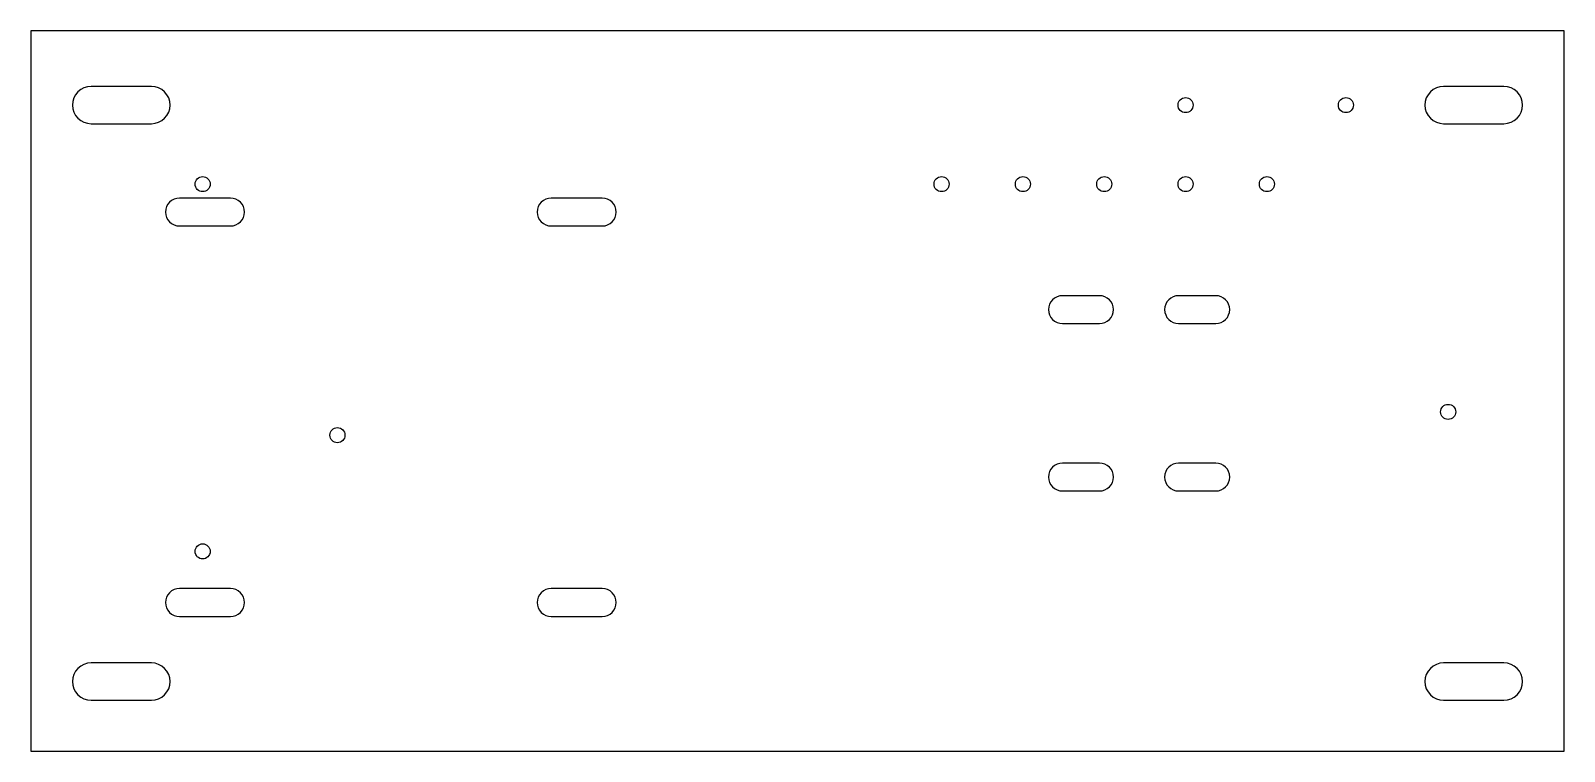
# Model space of a CAD drawing. Header units: millimetres. Extents: x 0 to 660, y 0 to 310.
import ezdxf

# ---------------------------------------------------------------- set-up
doc = ezdxf.new("R2010")
doc.units = ezdxf.units.MM

msp = doc.modelspace()

# ---------------------------------------------------------------- linework, layer by layer
at = {"layer": 'CUT'}
for p, q in [((660, 310), (0, 310)), ((0, 310), (0, 0)), ((660, 0), (660, 310)), ((21.56, 284.65), (20.34, 283.66)), ((22.94, 285.39), (21.56, 284.65)), ((24.44, 285.85), (22.94, 285.39)), ((26, 286), (24.44, 285.85)), ((52, 286), (26, 286)), ((53.56, 285.85), (52, 286)), ((55.06, 285.39), (53.56, 285.85)), ((56.44, 284.65), (55.06, 285.39)), ((57.66, 283.66), (56.44, 284.65)), ((603.56, 284.65), (602.34, 283.66)), ((604.94, 285.39), (603.56, 284.65)), ((606.44, 285.85), (604.94, 285.39)), ((608, 286), (606.44, 285.85)), ((634, 286), (608, 286)), ((635.56, 285.85), (634, 286)), ((637.06, 285.39), (635.56, 285.85)), ((638.44, 284.65), (637.06, 285.39)), ((639.66, 283.66), (638.44, 284.65)), ((18.15, 279.56), (18, 278)), ((18, 278), (18.15, 276.44)), ((18, 278), (18, 278)), ((18.61, 281.06), (18.15, 279.56)), ((19.35, 282.44), (18.61, 281.06)), ((20.34, 283.66), (19.35, 282.44)), ((58.65, 282.44), (57.66, 283.66)), ((59.39, 281.06), (58.65, 282.44)), ((59.85, 279.56), (59.39, 281.06)), ((60, 278), (59.85, 279.56)), ((59.85, 276.44), (60, 278)), ((60, 278), (60, 278)), ((600.15, 279.56), (600, 278)), ((600, 278), (600.15, 276.44)), ((600, 278), (600, 278)), ((600.61, 281.06), (600.15, 279.56)), ((601.35, 282.44), (600.61, 281.06)), ((602.34, 283.66), (601.35, 282.44)), ((640.65, 282.44), (639.66, 283.66)), ((641.39, 281.06), (640.65, 282.44)), ((641.85, 279.56), (641.39, 281.06)), ((642, 278), (641.85, 279.56)), ((641.85, 276.44), (642, 278)), ((642, 278), (642, 278)), ((18.15, 276.44), (18.61, 274.94)), ((18.61, 274.94), (19.35, 273.56)), ((19.35, 273.56), (20.34, 272.34)), ((20.34, 272.34), (21.56, 271.35)), ((21.56, 271.35), (22.94, 270.61)), ((22.94, 270.61), (24.44, 270.15)), ((53.56, 270.15), (55.06, 270.61)), ((55.06, 270.61), (56.44, 271.35)), ((56.44, 271.35), (57.66, 272.34)), ((57.66, 272.34), (58.65, 273.56)), ((58.65, 273.56), (59.39, 274.94)), ((59.39, 274.94), (59.85, 276.44)), ((600.15, 276.44), (600.61, 274.94)), ((600.61, 274.94), (601.35, 273.56)), ((601.35, 273.56), (602.34, 272.34)), ((602.34, 272.34), (603.56, 271.35)), ((603.56, 271.35), (604.94, 270.61)), ((604.94, 270.61), (606.44, 270.15)), ((635.56, 270.15), (637.06, 270.61)), ((637.06, 270.61), (638.44, 271.35)), ((638.44, 271.35), (639.66, 272.34)), ((639.66, 272.34), (640.65, 273.56)), ((640.65, 273.56), (641.39, 274.94)), ((641.39, 274.94), (641.85, 276.44)), ((24.44, 270.15), (26, 270)), ((26, 270), (52, 270)), ((52, 270), (53.56, 270.15)), ((606.44, 270.15), (608, 270)), ((608, 270), (634, 270)), ((634, 270), (635.56, 270.15)), ((62.83, 237.88), (61.7, 237.54)), ((64, 238), (62.83, 237.88)), ((86, 238), (64, 238)), ((87.17, 237.88), (86, 238)), ((88.3, 237.54), (87.17, 237.88)), ((222.83, 237.88), (221.7, 237.54)), ((224, 238), (222.83, 237.88)), ((246, 238), (224, 238)), ((247.17, 237.88), (246, 238)), ((248.3, 237.54), (247.17, 237.88)), ((58.12, 233.17), (58, 232)), ((58, 232), (58.12, 230.83)), ((58, 232), (58, 232)), ((58.46, 234.3), (58.12, 233.17)), ((59.01, 235.33), (58.46, 234.3)), ((59.76, 236.24), (59.01, 235.33)), ((60.67, 236.99), (59.76, 236.24)), ((61.7, 237.54), (60.67, 236.99)), ((89.33, 236.99), (88.3, 237.54)), ((90.24, 236.24), (89.33, 236.99)), ((90.99, 235.33), (90.24, 236.24)), ((91.54, 234.3), (90.99, 235.33)), ((91.88, 233.17), (91.54, 234.3)), ((92, 232), (91.88, 233.17)), ((91.88, 230.83), (92, 232)), ((92, 232), (92, 232)), ((218.12, 233.17), (218, 232)), ((218, 232), (218.12, 230.83)), ((218, 232), (218, 232)), ((218.46, 234.3), (218.12, 233.17)), ((219.01, 235.33), (218.46, 234.3)), ((219.76, 236.24), (219.01, 235.33)), ((220.67, 236.99), (219.76, 236.24)), ((221.7, 237.54), (220.67, 236.99)), ((249.33, 236.99), (248.3, 237.54)), ((250.24, 236.24), (249.33, 236.99)), ((250.99, 235.33), (250.24, 236.24)), ((251.54, 234.3), (250.99, 235.33)), ((251.88, 233.17), (251.54, 234.3)), ((252, 232), (251.88, 233.17)), ((251.88, 230.83), (252, 232)), ((252, 232), (252, 232)), ((58.12, 230.83), (58.46, 229.7)), ((58.46, 229.7), (59.01, 228.67)), ((59.01, 228.67), (59.76, 227.76)), ((59.76, 227.76), (60.67, 227.01)), ((60.67, 227.01), (61.7, 226.46)), ((61.7, 226.46), (62.83, 226.12)), ((62.83, 226.12), (64, 226)), ((64, 226), (86, 226)), ((86, 226), (87.17, 226.12)), ((87.17, 226.12), (88.3, 226.46)), ((88.3, 226.46), (89.33, 227.01)), ((89.33, 227.01), (90.24, 227.76)), ((90.24, 227.76), (90.99, 228.67)), ((90.99, 228.67), (91.54, 229.7)), ((91.54, 229.7), (91.88, 230.83)), ((218.12, 230.83), (218.46, 229.7)), ((218.46, 229.7), (219.01, 228.67)), ((219.01, 228.67), (219.76, 227.76)), ((219.76, 227.76), (220.67, 227.01)), ((220.67, 227.01), (221.7, 226.46)), ((221.7, 226.46), (222.83, 226.12)), ((222.83, 226.12), (224, 226)), ((224, 226), (246, 226)), ((246, 226), (247.17, 226.12)), ((247.17, 226.12), (248.3, 226.46)), ((248.3, 226.46), (249.33, 227.01)), ((249.33, 227.01), (250.24, 227.76)), ((250.24, 227.76), (250.99, 228.67)), ((250.99, 228.67), (251.54, 229.7)), ((251.54, 229.7), (251.88, 230.83)), ((438.46, 192.3), (438.12, 191.17)), ((439.01, 193.33), (438.46, 192.3)), ((439.76, 194.24), (439.01, 193.33)), ((440.67, 194.99), (439.76, 194.24)), ((441.7, 195.54), (440.67, 194.99)), ((442.83, 195.88), (441.7, 195.54)), ((444, 196), (442.83, 195.88)), ((460, 196), (444, 196)), ((461.17, 195.88), (460, 196)), ((462.3, 195.54), (461.17, 195.88)), ((463.33, 194.99), (462.3, 195.54)), ((464.24, 194.24), (463.33, 194.99)), ((464.99, 193.33), (464.24, 194.24)), ((465.54, 192.3), (464.99, 193.33)), ((465.88, 191.17), (465.54, 192.3)), ((488.46, 192.3), (488.12, 191.17)), ((489.01, 193.33), (488.46, 192.3)), ((489.76, 194.24), (489.01, 193.33)), ((490.67, 194.99), (489.76, 194.24)), ((491.7, 195.54), (490.67, 194.99)), ((492.83, 195.88), (491.7, 195.54)), ((494, 196), (492.83, 195.88)), ((510, 196), (494, 196)), ((511.17, 195.88), (510, 196)), ((512.3, 195.54), (511.17, 195.88)), ((513.33, 194.99), (512.3, 195.54)), ((514.24, 194.24), (513.33, 194.99)), ((514.99, 193.33), (514.24, 194.24)), ((515.54, 192.3), (514.99, 193.33)), ((515.88, 191.17), (515.54, 192.3)), ((438.12, 191.17), (438, 190)), ((438, 190), (438.12, 188.83)), ((438, 190), (438, 190)), ((438.12, 188.83), (438.46, 187.7)), ((438.46, 187.7), (439.01, 186.67)), ((439.01, 186.67), (439.76, 185.76)), ((439.76, 185.76), (440.67, 185.01)), ((440.67, 185.01), (441.7, 184.46)), ((462.3, 184.46), (463.33, 185.01)), ((463.33, 185.01), (464.24, 185.76)), ((464.24, 185.76), (464.99, 186.67)), ((464.99, 186.67), (465.54, 187.7)), ((465.54, 187.7), (465.88, 188.83)), ((466, 190), (465.88, 191.17)), ((465.88, 188.83), (466, 190)), ((466, 190), (466, 190)), ((488.12, 191.17), (488, 190)), ((488, 190), (488.12, 188.83)), ((488, 190), (488, 190)), ((488.12, 188.83), (488.46, 187.7)), ((488.46, 187.7), (489.01, 186.67)), ((489.01, 186.67), (489.76, 185.76)), ((489.76, 185.76), (490.67, 185.01)), ((490.67, 185.01), (491.7, 184.46)), ((512.3, 184.46), (513.33, 185.01)), ((513.33, 185.01), (514.24, 185.76)), ((514.24, 185.76), (514.99, 186.67)), ((514.99, 186.67), (515.54, 187.7)), ((515.54, 187.7), (515.88, 188.83)), ((516, 190), (515.88, 191.17)), ((515.88, 188.83), (516, 190)), ((516, 190), (516, 190)), ((441.7, 184.46), (442.83, 184.12)), ((442.83, 184.12), (444, 184)), ((444, 184), (460, 184)), ((460, 184), (461.17, 184.12)), ((461.17, 184.12), (462.3, 184.46)), ((491.7, 184.46), (492.83, 184.12)), ((492.83, 184.12), (494, 184)), ((494, 184), (510, 184)), ((510, 184), (511.17, 184.12)), ((511.17, 184.12), (512.3, 184.46)), ((438.12, 119.17), (438, 118)), ((438.46, 120.3), (438.12, 119.17)), ((439.01, 121.33), (438.46, 120.3)), ((439.76, 122.24), (439.01, 121.33)), ((440.67, 122.99), (439.76, 122.24)), ((441.7, 123.54), (440.67, 122.99)), ((442.83, 123.88), (441.7, 123.54)), ((444, 124), (442.83, 123.88)), ((460, 124), (444, 124)), ((461.17, 123.88), (460, 124)), ((462.3, 123.54), (461.17, 123.88)), ((463.33, 122.99), (462.3, 123.54)), ((464.24, 122.24), (463.33, 122.99)), ((464.99, 121.33), (464.24, 122.24)), ((465.54, 120.3), (464.99, 121.33)), ((465.88, 119.17), (465.54, 120.3)), ((466, 118), (465.88, 119.17)), ((488.12, 119.17), (488, 118)), ((488.46, 120.3), (488.12, 119.17)), ((489.01, 121.33), (488.46, 120.3)), ((489.76, 122.24), (489.01, 121.33)), ((490.67, 122.99), (489.76, 122.24)), ((491.7, 123.54), (490.67, 122.99)), ((492.83, 123.88), (491.7, 123.54)), ((494, 124), (492.83, 123.88)), ((510, 124), (494, 124)), ((511.17, 123.88), (510, 124)), ((512.3, 123.54), (511.17, 123.88)), ((513.33, 122.99), (512.3, 123.54)), ((514.24, 122.24), (513.33, 122.99)), ((514.99, 121.33), (514.24, 122.24)), ((515.54, 120.3), (514.99, 121.33)), ((515.88, 119.17), (515.54, 120.3)), ((516, 118), (515.88, 119.17)), ((438, 118), (438.12, 116.83)), ((438, 118), (438, 118)), ((438.12, 116.83), (438.46, 115.7)), ((438.46, 115.7), (439.01, 114.67)), ((439.01, 114.67), (439.76, 113.76)), ((439.76, 113.76), (440.67, 113.01)), ((440.67, 113.01), (441.7, 112.46)), ((441.7, 112.46), (442.83, 112.12)), ((461.17, 112.12), (462.3, 112.46)), ((462.3, 112.46), (463.33, 113.01)), ((463.33, 113.01), (464.24, 113.76)), ((464.24, 113.76), (464.99, 114.67)), ((464.99, 114.67), (465.54, 115.7)), ((465.54, 115.7), (465.88, 116.83)), ((465.88, 116.83), (466, 118)), ((466, 118), (466, 118)), ((488, 118), (488.12, 116.83)), ((488, 118), (488, 118)), ((488.12, 116.83), (488.46, 115.7)), ((488.46, 115.7), (489.01, 114.67)), ((489.01, 114.67), (489.76, 113.76)), ((489.76, 113.76), (490.67, 113.01)), ((490.67, 113.01), (491.7, 112.46)), ((491.7, 112.46), (492.83, 112.12)), ((511.17, 112.12), (512.3, 112.46)), ((512.3, 112.46), (513.33, 113.01)), ((513.33, 113.01), (514.24, 113.76)), ((514.24, 113.76), (514.99, 114.67)), ((514.99, 114.67), (515.54, 115.7)), ((515.54, 115.7), (515.88, 116.83)), ((515.88, 116.83), (516, 118)), ((516, 118), (516, 118)), ((442.83, 112.12), (444, 112)), ((444, 112), (460, 112)), ((460, 112), (461.17, 112.12)), ((492.83, 112.12), (494, 112)), ((494, 112), (510, 112)), ((510, 112), (511.17, 112.12)), ((58.46, 66.3), (58.12, 65.17)), ((59.01, 67.33), (58.46, 66.3)), ((59.76, 68.24), (59.01, 67.33)), ((60.67, 68.99), (59.76, 68.24)), ((61.7, 69.54), (60.67, 68.99)), ((62.83, 69.88), (61.7, 69.54)), ((64, 70), (62.83, 69.88)), ((86, 70), (64, 70)), ((87.17, 69.88), (86, 70)), ((88.3, 69.54), (87.17, 69.88)), ((89.33, 68.99), (88.3, 69.54)), ((90.24, 68.24), (89.33, 68.99)), ((90.99, 67.33), (90.24, 68.24)), ((91.54, 66.3), (90.99, 67.33)), ((91.88, 65.17), (91.54, 66.3)), ((218.46, 66.3), (218.12, 65.17)), ((219.01, 67.33), (218.46, 66.3)), ((219.76, 68.24), (219.01, 67.33)), ((220.67, 68.99), (219.76, 68.24)), ((221.7, 69.54), (220.67, 68.99)), ((222.83, 69.88), (221.7, 69.54)), ((224, 70), (222.83, 69.88)), ((246, 70), (224, 70)), ((247.17, 69.88), (246, 70)), ((248.3, 69.54), (247.17, 69.88)), ((249.33, 68.99), (248.3, 69.54)), ((250.24, 68.24), (249.33, 68.99)), ((250.99, 67.33), (250.24, 68.24)), ((251.54, 66.3), (250.99, 67.33)), ((251.88, 65.17), (251.54, 66.3)), ((58.12, 65.17), (58, 64)), ((58, 64), (58.12, 62.83)), ((58, 64), (58, 64)), ((58.12, 62.83), (58.46, 61.7)), ((58.46, 61.7), (59.01, 60.67)), ((59.01, 60.67), (59.76, 59.76)), ((59.76, 59.76), (60.67, 59.01)), ((89.33, 59.01), (90.24, 59.76)), ((90.24, 59.76), (90.99, 60.67)), ((90.99, 60.67), (91.54, 61.7)), ((91.54, 61.7), (91.88, 62.83)), ((92, 64), (91.88, 65.17)), ((91.88, 62.83), (92, 64)), ((92, 64), (92, 64)), ((218.12, 65.17), (218, 64)), ((218, 64), (218.12, 62.83)), ((218, 64), (218, 64)), ((218.12, 62.83), (218.46, 61.7)), ((218.46, 61.7), (219.01, 60.67)), ((219.01, 60.67), (219.76, 59.76)), ((219.76, 59.76), (220.67, 59.01)), ((249.33, 59.01), (250.24, 59.76)), ((250.24, 59.76), (250.99, 60.67)), ((250.99, 60.67), (251.54, 61.7)), ((251.54, 61.7), (251.88, 62.83)), ((252, 64), (251.88, 65.17)), ((251.88, 62.83), (252, 64)), ((252, 64), (252, 64)), ((60.67, 59.01), (61.7, 58.46)), ((61.7, 58.46), (62.83, 58.12)), ((62.83, 58.12), (64, 58)), ((64, 58), (86, 58)), ((86, 58), (87.17, 58.12)), ((87.17, 58.12), (88.3, 58.46)), ((88.3, 58.46), (89.33, 59.01)), ((220.67, 59.01), (221.7, 58.46)), ((221.7, 58.46), (222.83, 58.12)), ((222.83, 58.12), (224, 58)), ((224, 58), (246, 58)), ((246, 58), (247.17, 58.12)), ((247.17, 58.12), (248.3, 58.46)), ((248.3, 58.46), (249.33, 59.01)), ((18.61, 33.06), (18.15, 31.56)), ((19.35, 34.44), (18.61, 33.06)), ((20.34, 35.66), (19.35, 34.44)), ((21.56, 36.65), (20.34, 35.66)), ((22.94, 37.39), (21.56, 36.65)), ((24.44, 37.85), (22.94, 37.39)), ((26, 38), (24.44, 37.85)), ((52, 38), (26, 38)), ((53.56, 37.85), (52, 38)), ((55.06, 37.39), (53.56, 37.85)), ((56.44, 36.65), (55.06, 37.39)), ((57.66, 35.66), (56.44, 36.65)), ((58.65, 34.44), (57.66, 35.66)), ((59.39, 33.06), (58.65, 34.44)), ((59.85, 31.56), (59.39, 33.06)), ((600.61, 33.06), (600.15, 31.56)), ((601.35, 34.44), (600.61, 33.06)), ((602.34, 35.66), (601.35, 34.44)), ((603.56, 36.65), (602.34, 35.66)), ((604.94, 37.39), (603.56, 36.65)), ((606.44, 37.85), (604.94, 37.39)), ((608, 38), (606.44, 37.85)), ((634, 38), (608, 38)), ((635.56, 37.85), (634, 38)), ((637.06, 37.39), (635.56, 37.85)), ((638.44, 36.65), (637.06, 37.39)), ((639.66, 35.66), (638.44, 36.65)), ((640.65, 34.44), (639.66, 35.66)), ((641.39, 33.06), (640.65, 34.44)), ((641.85, 31.56), (641.39, 33.06)), ((18.15, 31.56), (18, 30)), ((18, 30), (18.15, 28.44)), ((18, 30), (18, 30)), ((18.15, 28.44), (18.61, 26.94)), ((18.61, 26.94), (19.35, 25.56)), ((58.65, 25.56), (59.39, 26.94)), ((59.39, 26.94), (59.85, 28.44)), ((60, 30), (59.85, 31.56)), ((59.85, 28.44), (60, 30)), ((60, 30), (60, 30)), ((600.15, 31.56), (600, 30)), ((600, 30), (600.15, 28.44)), ((600, 30), (600, 30)), ((600.15, 28.44), (600.61, 26.94)), ((600.61, 26.94), (601.35, 25.56)), ((640.65, 25.56), (641.39, 26.94)), ((641.39, 26.94), (641.85, 28.44)), ((642, 30), (641.85, 31.56)), ((641.85, 28.44), (642, 30)), ((642, 30), (642, 30)), ((19.35, 25.56), (20.34, 24.34)), ((20.34, 24.34), (21.56, 23.35)), ((21.56, 23.35), (22.94, 22.61)), ((22.94, 22.61), (24.44, 22.15)), ((24.44, 22.15), (26, 22)), ((26, 22), (52, 22)), ((52, 22), (53.56, 22.15)), ((53.56, 22.15), (55.06, 22.61)), ((55.06, 22.61), (56.44, 23.35)), ((56.44, 23.35), (57.66, 24.34)), ((57.66, 24.34), (58.65, 25.56)), ((601.35, 25.56), (602.34, 24.34)), ((602.34, 24.34), (603.56, 23.35)), ((603.56, 23.35), (604.94, 22.61)), ((604.94, 22.61), (606.44, 22.15)), ((606.44, 22.15), (608, 22)), ((608, 22), (634, 22)), ((634, 22), (635.56, 22.15)), ((635.56, 22.15), (637.06, 22.61)), ((637.06, 22.61), (638.44, 23.35)), ((638.44, 23.35), (639.66, 24.34)), ((639.66, 24.34), (640.65, 25.56)), ((0, 0), (660, 0))]:
    msp.add_line(p, q, dxfattribs=at)
for centre in [(497, 278), (566, 278), (74, 244), (392, 244), (427, 244), (462, 244), (497, 244), (532, 244), (610, 146), (132, 136), (74, 86)]:
    msp.add_circle(centre, 3.25, dxfattribs=at)

doc.saveas('drawing.dxf')
